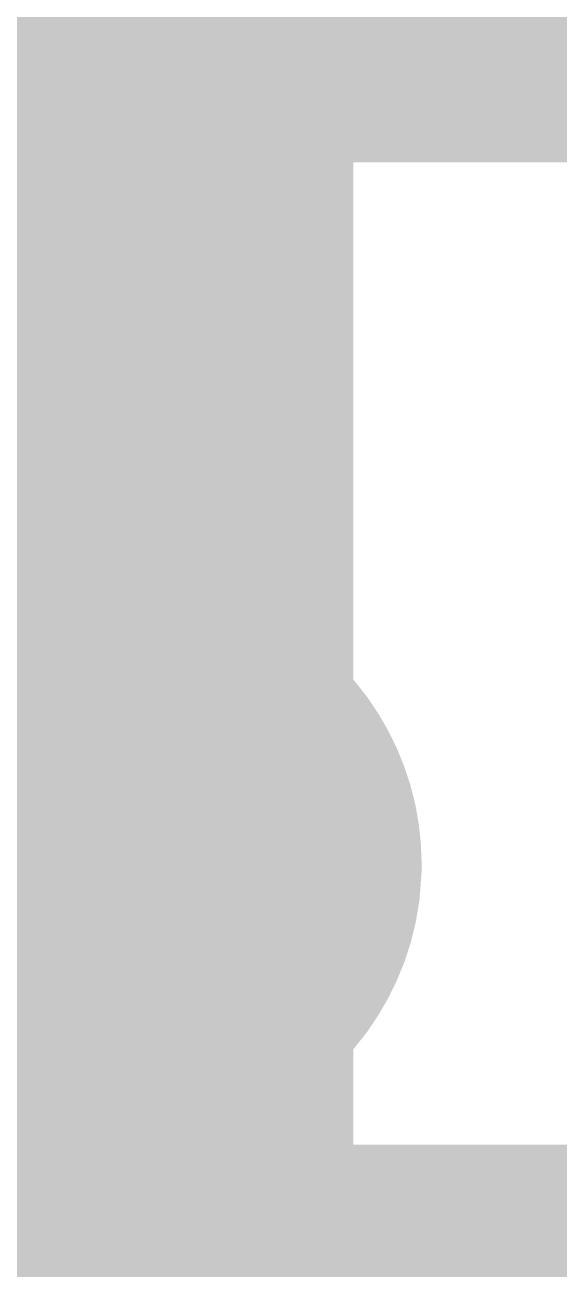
# Model space of a CAD drawing. Header units: millimetres. Extents: x -0.7 to 17.2, y -0.7 to 12.5.
# Drawn here: x 7.879 to 8.8, y 9.045 to 11.192 of the extents above; entities that cross this region are included whole.
import ezdxf

# ---------------------------------------------------------------- set-up
doc = ezdxf.new("R2010")
doc.units = ezdxf.units.MM
for name, color, linetype in [('EQUIPMENT', 7, 'Continuous'), ('FITTINGS', 7, 'Continuous'), ('FRAME', 7, 'Continuous'), ('TEXT', 7, 'Continuous'), ('TITLE', 7, 'Continuous')]:
    doc.layers.add(name, color=color, linetype=linetype)

msp = doc.modelspace()

# ---------------------------------------------------------------- linework, layer by layer
at = {"color": 7, "lineweight": 0, "const_width": 1}
msp.add_lwpolyline([(0, 11.6929), (7.9453, 11.6929), (7.9453, 9.5695), (0, 9.5695), (0, 11.6929)], dxfattribs=at)
at = {"layer": 'EQUIPMENT', "color": 7, "lineweight": 0, "const_width": 0.9905}
msp.add_lwpolyline([(7.2103, 8.4901), (8.9335, 8.4901), (8.9335, 8.7643), (7.2103, 8.7643), (7.2103, 8.4901), (7.2103, 8.4901)], dxfattribs=at)
at = {"layer": 'FITTINGS', "color": 7, "lineweight": 0, "const_width": 0.7075}
for points in [[(8.209, 9.7434), (8.2086, 9.753), (8.2076, 9.7625), (8.206, 9.7719), (8.2037, 9.7812), (8.2007, 9.7903), (8.1971, 9.7992), (8.1929, 9.8078), (8.1881, 9.8161), (8.1828, 9.824), (8.1769, 9.8315), (8.1705, 9.8386), (8.1636, 9.8453), (8.1563, 9.8514), (8.1485, 9.8571), (8.1404, 9.8621), (8.132, 9.8666), (8.1232, 9.8705), (8.1143, 9.8738), (8.1051, 9.8764), (8.0957, 9.8784), (8.0862, 9.8797), (8.0767, 9.8804), (8.0671, 9.8804), (8.0576, 9.8797), (8.0481, 9.8784), (8.0387, 9.8764), (8.0295, 9.8738), (8.0205, 9.8705), (8.0118, 9.8666), (8.0034, 9.8621), (7.9952, 9.8571), (7.9875, 9.8514), (7.9802, 9.8453), (7.9733, 9.8386), (7.9669, 9.8315), (7.961, 9.824), (7.9556, 9.8161), (7.9509, 9.8078), (7.9467, 9.7992), (7.9431, 9.7903), (7.9401, 9.7812), (7.9378, 9.7719), (7.9361, 9.7625), (7.9351, 9.753), (7.9348, 9.7434), (7.9351, 9.7339), (7.9361, 9.7243), (7.9378, 9.7149), (7.9401, 9.7056), (7.9431, 9.6965), (7.9467, 9.6877), (7.9509, 9.6791), (7.9556, 9.6708), (7.961, 9.6628), (7.9669, 9.6553), (7.9733, 9.6482), (7.9802, 9.6415), (7.9875, 9.6354), (7.9952, 9.6298), (8.0034, 9.6247), (8.0118, 9.6202), (8.0205, 9.6163), (8.0295, 9.613), (8.0387, 9.6104), (8.0481, 9.6084), (8.0576, 9.6071), (8.0671, 9.6064), (8.0767, 9.6064), (8.0862, 9.6071), (8.0957, 9.6084), (8.1051, 9.6104), (8.1143, 9.613), (8.1232, 9.6163), (8.132, 9.6202), (8.1404, 9.6247), (8.1485, 9.6298), (8.1563, 9.6354), (8.1636, 9.6415), (8.1705, 9.6482), (8.1769, 9.6553), (8.1828, 9.6628), (8.1881, 9.6708), (8.1929, 9.6791), (8.1971, 9.6877), (8.2007, 9.6965), (8.2037, 9.7056), (8.206, 9.7149), (8.2076, 9.7243), (8.209, 9.7434)], [(8.0719, 8.7643), (8.0719, 9.6259)]]:
    msp.add_lwpolyline(points, dxfattribs=at)
at = {"layer": 'FRAME', "color": 7, "lineweight": 0}
for points, const_width in [([(0.043, 0.0304), (16.4924, 0.0304), (16.4924, 11.6625), (0.043, 11.6625), (0.043, 0.0304), (0.043, 0.0304)], 1.415), ([(0.2388, 0.2262), (16.2966, 0.2262), (16.2966, 11.4667), (0.2388, 11.4667), (0.2388, 0.2262), (0.2388, 0.2262)], 0.7075)]:
    msp.add_lwpolyline(points, dxfattribs=dict(at, const_width=const_width))
at = {"layer": 'TEXT', "color": 7, "lineweight": 0, "const_width": 0.0000000392}
for points in [[(7.9406, 10.7811), (7.9511, 10.7811), (7.9261, 10.7529), (7.9532, 10.7225), (7.9421, 10.7225), (7.9156, 10.7523), (7.9156, 10.7225), (7.906, 10.7225), (7.906, 10.7811), (7.9156, 10.7811), (7.9156, 10.7527), (7.9406, 10.7811)], [(7.9917, 10.7822), (7.9917, 10.7822), (7.9984, 10.7814), (8.0042, 10.7788), (8.0091, 10.7747), (8.0091, 10.7747), (8.0127, 10.7688), (8.015, 10.7612), (8.0157, 10.7519), (8.0157, 10.7519), (8.015, 10.7428), (8.0127, 10.7352), (8.0091, 10.7292), (8.0091, 10.7292), (8.0042, 10.7249), (7.9983, 10.7223), (7.9915, 10.7215), (7.9915, 10.7215), (7.9873, 10.7217), (7.9836, 10.7226), (7.9803, 10.724), (7.9803, 10.724), (7.9776, 10.7258), (7.9753, 10.7278), (7.9734, 10.73), (7.9728, 10.73), (7.9728, 10.73), (7.9729, 10.7286), (7.973, 10.7271), (7.9732, 10.7253), (7.9732, 10.7253), (7.9733, 10.7235), (7.9734, 10.7218), (7.9734, 10.7204), (7.9734, 10.6963), (7.9638, 10.6963), (7.9638, 10.7811), (7.9717, 10.7811), (7.973, 10.7731), (7.9734, 10.7731), (7.9734, 10.7731), (7.9753, 10.7755), (7.9776, 10.7777), (7.9803, 10.7796), (7.9803, 10.7796), (7.9834, 10.781), (7.9872, 10.7819), (7.9917, 10.7822)], [(8.0532, 10.7821), (8.0532, 10.7821), (8.0597, 10.7816), (8.065, 10.78), (8.069, 10.7774), (8.069, 10.7774), (8.0718, 10.7736), (8.0736, 10.7687), (8.0741, 10.7624), (8.0741, 10.7226), (8.0671, 10.7226), (8.0653, 10.7309), (8.0648, 10.7309), (8.0648, 10.7309), (8.0623, 10.7279), (8.0596, 10.7256), (8.0568, 10.7238), (8.0568, 10.7238), (8.0537, 10.7225), (8.0498, 10.7217), (8.0452, 10.7215), (8.0452, 10.7215), (8.0402, 10.7219), (8.0358, 10.7233), (8.032, 10.7257), (8.032, 10.7257), (8.029, 10.729), (8.0273, 10.7334), (8.0267, 10.7388), (8.0267, 10.7388), (8.0275, 10.7442), (8.0298, 10.7487), (8.0336, 10.7523), (8.0336, 10.7523), (8.039, 10.755), (8.0461, 10.7567), (8.0548, 10.7575), (8.0647, 10.7578), (8.0647, 10.7613), (8.0647, 10.7613), (8.0644, 10.7657), (8.0633, 10.7691), (8.0616, 10.7715), (8.0616, 10.7715), (8.0592, 10.7731), (8.0562, 10.774), (8.0526, 10.7743), (8.0526, 10.7743), (8.0496, 10.7742), (8.0467, 10.7737), (8.0439, 10.773), (8.0439, 10.773), (8.0412, 10.772), (8.0386, 10.771), (8.0361, 10.7698), (8.0332, 10.7771), (8.0332, 10.7771), (8.0359, 10.7784), (8.0389, 10.7796), (8.0422, 10.7806), (8.0422, 10.7806), (8.0458, 10.7814), (8.0494, 10.7819), (8.0532, 10.7821)], [(8.1158, 10.7215), (8.1158, 10.7215), (8.1108, 10.7218), (8.1062, 10.7229), (8.1019, 10.7246), (8.1019, 10.7246), (8.0982, 10.7271), (8.095, 10.7304), (8.0924, 10.7345), (8.0924, 10.7345), (8.0905, 10.7393), (8.0894, 10.745), (8.089, 10.7515), (8.089, 10.7515), (8.0894, 10.7583), (8.0906, 10.7641), (8.0926, 10.7691), (8.0926, 10.7691), (8.0953, 10.7732), (8.0985, 10.7765), (8.1024, 10.779), (8.1024, 10.779), (8.1067, 10.7808), (8.1114, 10.7819), (8.1164, 10.7822), (8.1164, 10.7822), (8.1194, 10.7821), (8.1222, 10.7818), (8.125, 10.7813), (8.125, 10.7813), (8.1276, 10.7806), (8.1299, 10.7799), (8.1318, 10.779), (8.1289, 10.7711), (8.1289, 10.7711), (8.127, 10.7717), (8.125, 10.7723), (8.1228, 10.7729), (8.1228, 10.7729), (8.1205, 10.7734), (8.1183, 10.7737), (8.1162, 10.7738), (8.1162, 10.7738), (8.1066, 10.7713), (8.1009, 10.7639), (8.0989, 10.7516), (8.0989, 10.7516), (8.0994, 10.7451), (8.1008, 10.7397), (8.1031, 10.7354), (8.1031, 10.7354), (8.1064, 10.7323), (8.1106, 10.7304), (8.1157, 10.7298), (8.1157, 10.7298), (8.1187, 10.7299), (8.1215, 10.7302), (8.1241, 10.7308), (8.1241, 10.7308), (8.1265, 10.7315), (8.1287, 10.7323), (8.1308, 10.7332), (8.1308, 10.7246), (8.1308, 10.7246), (8.1288, 10.7237), (8.1266, 10.7229), (8.1243, 10.7223), (8.1243, 10.7223), (8.1218, 10.7218), (8.1189, 10.7216), (8.1158, 10.7215)], [(8.1793, 10.7811), (8.1898, 10.7811), (8.1648, 10.7529), (8.1919, 10.7225), (8.1808, 10.7225), (8.1543, 10.7523), (8.1543, 10.7225), (8.1447, 10.7225), (8.1447, 10.7811), (8.1543, 10.7811), (8.1543, 10.7527), (8.1793, 10.7811)], [(8.2534, 10.7519), (8.2534, 10.7519), (8.2526, 10.743), (8.2501, 10.7355), (8.246, 10.7294), (8.246, 10.7294), (8.2405, 10.725), (8.2339, 10.7223), (8.2261, 10.7215), (8.2261, 10.7215), (8.2211, 10.7219), (8.2165, 10.723), (8.2123, 10.725), (8.2123, 10.725), (8.2085, 10.7277), (8.2053, 10.7312), (8.2027, 10.7354), (8.2027, 10.7354), (8.2008, 10.7403), (8.1996, 10.7458), (8.1992, 10.7519), (8.1992, 10.7519), (8.2, 10.7609), (8.2025, 10.7683), (8.2065, 10.7743), (8.2065, 10.7743), (8.212, 10.7787), (8.2186, 10.7813), (8.2264, 10.7822), (8.2264, 10.7822), (8.2315, 10.7818), (8.2362, 10.7806), (8.2405, 10.7786), (8.2405, 10.7786), (8.2442, 10.7759), (8.2474, 10.7725), (8.25, 10.7684), (8.25, 10.7684), (8.2519, 10.7636), (8.253, 10.7581), (8.2534, 10.7519)], [(8.3181, 10.7811), (8.3181, 10.7225), (8.3085, 10.7225), (8.3085, 10.7729), (8.2782, 10.7729), (8.2782, 10.7225), (8.2686, 10.7225), (8.2686, 10.7811), (8.3181, 10.7811)], [(8.3276, 10.7811), (8.3379, 10.7811), (8.3505, 10.7478), (8.3505, 10.7478), (8.3516, 10.7449), (8.3526, 10.7421), (8.3535, 10.7394), (8.3535, 10.7394), (8.3543, 10.7368), (8.3549, 10.7343), (8.3554, 10.7318), (8.3559, 10.7318), (8.3559, 10.7318), (8.3564, 10.7338), (8.3571, 10.7362), (8.358, 10.739), (8.358, 10.739), (8.3589, 10.7419), (8.3599, 10.7449), (8.3609, 10.7479), (8.3728, 10.7811), (8.3832, 10.7811), (8.358, 10.7145), (8.358, 10.7145), (8.3557, 10.7093), (8.3531, 10.7049), (8.35, 10.7012), (8.35, 10.7012), (8.3464, 10.6985), (8.3419, 10.6969), (8.3367, 10.6963), (8.3367, 10.6963), (8.335, 10.6964), (8.3335, 10.6965), (8.3321, 10.6966), (8.3321, 10.6966), (8.3308, 10.6968), (8.3297, 10.697), (8.3287, 10.6972), (8.3287, 10.7049), (8.3287, 10.7049), (8.3295, 10.7047), (8.3305, 10.7046), (8.3316, 10.7044), (8.3316, 10.7044), (8.3327, 10.7043), (8.3339, 10.7042), (8.3351, 10.7042), (8.3351, 10.7042), (8.3383, 10.7045), (8.341, 10.7055), (8.3433, 10.707), (8.3433, 10.707), (8.3452, 10.7091), (8.3468, 10.7117), (8.3481, 10.7146), (8.3512, 10.7223), (8.3276, 10.7811)], [(8.4371, 10.7225), (8.4273, 10.7225), (8.4273, 10.7731), (8.4101, 10.7731), (8.4101, 10.7731), (8.409, 10.7616), (8.4077, 10.7517), (8.4061, 10.7434), (8.4061, 10.7434), (8.4043, 10.7365), (8.4021, 10.731), (8.3995, 10.7269), (8.3995, 10.7269), (8.3965, 10.7241), (8.393, 10.7224), (8.389, 10.7218), (8.389, 10.7218), (8.388, 10.7218), (8.3871, 10.7219), (8.3862, 10.7219), (8.3862, 10.7219), (8.3853, 10.7221), (8.3846, 10.7223), (8.384, 10.7225), (8.384, 10.7298), (8.384, 10.7298), (8.3844, 10.7296), (8.3849, 10.7295), (8.3854, 10.7294), (8.3854, 10.7294), (8.3859, 10.7294), (8.3864, 10.7293), (8.3869, 10.7293), (8.3869, 10.7293), (8.3906, 10.7307), (8.3937, 10.7349), (8.3964, 10.7419), (8.3964, 10.7419), (8.3985, 10.7518), (8.4003, 10.7649), (8.4018, 10.7811), (8.4371, 10.7811), (8.4371, 10.7225)], [(8.4826, 10.7571), (8.4826, 10.7571), (8.4953, 10.7552), (8.5029, 10.7497), (8.5054, 10.7405), (8.5054, 10.7405), (8.5048, 10.7354), (8.503, 10.731), (8.4999, 10.7274), (8.4999, 10.7274), (8.4954, 10.7247), (8.4895, 10.7231), (8.4822, 10.7225), (8.4556, 10.7225), (8.4556, 10.7811), (8.4652, 10.7811), (8.4652, 10.7571), (8.4826, 10.7571)], [(8.5609, 10.773), (8.5418, 10.773), (8.5418, 10.7225), (8.5323, 10.7225), (8.5323, 10.773), (8.5134, 10.773), (8.5134, 10.7811), (8.5609, 10.7811), (8.5609, 10.773)], [(8.7895, 10.7519), (8.7895, 10.7519), (8.7887, 10.743), (8.7862, 10.7355), (8.7821, 10.7294), (8.7821, 10.7294), (8.7766, 10.725), (8.77, 10.7223), (8.7622, 10.7215), (8.7622, 10.7215), (8.7572, 10.7219), (8.7526, 10.723), (8.7484, 10.725), (8.7484, 10.725), (8.7446, 10.7277), (8.7414, 10.7312), (8.7388, 10.7354), (8.7388, 10.7354), (8.7369, 10.7403), (8.7357, 10.7458), (8.7353, 10.7519), (8.7353, 10.7519), (8.7361, 10.7609), (8.7386, 10.7683), (8.7426, 10.7743), (8.7426, 10.7743), (8.7481, 10.7787), (8.7547, 10.7813), (8.7625, 10.7822), (8.7625, 10.7822), (8.7676, 10.7818), (8.7723, 10.7806), (8.7765, 10.7786), (8.7765, 10.7786), (8.7803, 10.7759), (8.7835, 10.7725), (8.786, 10.7684), (8.786, 10.7684), (8.788, 10.7636), (8.7891, 10.7581), (8.7895, 10.7519)], [(7.9899, 10.7741), (7.9845, 10.7736), (7.9803, 10.7719), (7.9773, 10.7691), (7.9773, 10.7691), (7.9752, 10.7652), (7.9739, 10.7601), (7.9734, 10.7538), (7.9734, 10.7519), (7.9734, 10.7519), (7.9738, 10.7453), (7.975, 10.7397), (7.977, 10.7353), (7.977, 10.7353), (7.98, 10.732), (7.9844, 10.7301), (7.9901, 10.7294), (7.9901, 10.7294), (7.9935, 10.7298), (7.9964, 10.7307), (7.9989, 10.7324), (7.9989, 10.7324), (8.001, 10.7346), (8.0027, 10.7373), (8.0041, 10.7404), (8.0041, 10.7404), (8.005, 10.744), (8.0056, 10.7478), (8.0058, 10.752), (8.0058, 10.752), (8.0053, 10.7583), (8.004, 10.7637), (8.0019, 10.7681), (8.0019, 10.7681), (7.9988, 10.7714), (7.9948, 10.7734), (7.9899, 10.7741)], [(8.2092, 10.7519), (8.2096, 10.7455), (8.211, 10.74), (8.2133, 10.7355), (8.2133, 10.7355), (8.2165, 10.7321), (8.2209, 10.7301), (8.2263, 10.7294), (8.2263, 10.7294), (8.2317, 10.7301), (8.236, 10.7321), (8.2393, 10.7355), (8.2393, 10.7355), (8.2416, 10.74), (8.243, 10.7455), (8.2435, 10.7519), (8.2435, 10.7519), (8.243, 10.7584), (8.2416, 10.7638), (8.2393, 10.7682), (8.2393, 10.7682), (8.236, 10.7715), (8.2316, 10.7735), (8.2262, 10.7741), (8.2262, 10.7741), (8.2208, 10.7735), (8.2164, 10.7715), (8.2132, 10.7682), (8.2132, 10.7682), (8.211, 10.7638), (8.2096, 10.7584), (8.2092, 10.7519)], [(8.7452, 10.7519), (8.7457, 10.7455), (8.7471, 10.74), (8.7493, 10.7355), (8.7493, 10.7355), (8.7526, 10.7321), (8.757, 10.7301), (8.7624, 10.7294), (8.7624, 10.7294), (8.7678, 10.7301), (8.7721, 10.7321), (8.7754, 10.7355), (8.7754, 10.7355), (8.7777, 10.74), (8.7791, 10.7455), (8.7795, 10.7519), (8.7795, 10.7519), (8.7791, 10.7584), (8.7777, 10.7638), (8.7754, 10.7682), (8.7754, 10.7682), (8.7721, 10.7715), (8.7677, 10.7735), (8.7623, 10.7741), (8.7623, 10.7741), (8.7569, 10.7735), (8.7525, 10.7715), (8.7493, 10.7682), (8.7493, 10.7682), (8.747, 10.7638), (8.7457, 10.7584), (8.7452, 10.7519)], [(8.056, 10.7508), (8.0495, 10.7503), (8.0444, 10.7491), (8.0409, 10.7473), (8.0409, 10.7473), (8.0385, 10.745), (8.0371, 10.7422), (8.0367, 10.7387), (8.0367, 10.7387), (8.037, 10.7357), (8.038, 10.7333), (8.0397, 10.7315), (8.0397, 10.7315), (8.0419, 10.7302), (8.0444, 10.7295), (8.0474, 10.7292), (8.0474, 10.7292), (8.052, 10.7297), (8.0562, 10.731), (8.0597, 10.7333), (8.0597, 10.7333), (8.0624, 10.7365), (8.0641, 10.7407), (8.0646, 10.7459), (8.0646, 10.7512), (8.056, 10.7508)], [(8.4958, 10.7399), (8.4954, 10.7431), (8.4941, 10.7455), (8.4921, 10.7472), (8.4921, 10.7472), (8.4892, 10.7482), (8.4857, 10.7489), (8.4815, 10.7491), (8.4652, 10.7491), (8.4652, 10.7303), (8.4817, 10.7303), (8.4817, 10.7303), (8.4856, 10.7305), (8.4889, 10.7313), (8.4918, 10.7325), (8.4918, 10.7325), (8.494, 10.7343), (8.4954, 10.7368), (8.4958, 10.7399)], [(8.596, 10.7476), (8.596, 10.7561), (8.6965, 10.7561), (8.6965, 10.7476), (8.596, 10.7476)], [(8.1184, 10.1007), (8.1002, 10.1007), (8.1002, 10.0724), (8.0854, 10.0724), (8.0854, 10.1007), (8.0256, 10.1007), (8.0256, 10.1138), (8.0843, 10.1979), (8.1002, 10.1979), (8.1002, 10.1145), (8.1184, 10.1145), (8.1184, 10.1007)], [(8.0854, 10.1539), (8.0854, 10.1596), (8.0855, 10.1648), (8.0857, 10.1693), (8.0857, 10.1693), (8.0859, 10.1735), (8.0861, 10.1776), (8.0862, 10.1815), (8.0855, 10.1815), (8.0855, 10.1815), (8.0845, 10.1792), (8.0833, 10.1768), (8.082, 10.1743), (8.082, 10.1743), (8.0806, 10.1719), (8.0793, 10.1697), (8.078, 10.1679), (8.0406, 10.1145), (8.0853, 10.1145), (8.0854, 10.1539)]]:
    msp.add_lwpolyline(points, dxfattribs=at)
at = {"layer": 'TITLE', "color": 7, "lineweight": 0, "const_width": 0.0000000392}
for points in [[(7.9551, 10.9928), (7.9345, 10.9928), (7.9345, 11.1385), (7.8833, 11.1385), (7.8833, 11.1566), (8.0061, 11.1566), (8.0061, 11.1385), (7.9551, 11.1385), (7.9551, 10.9928)], [(8.1336, 10.9928), (8.1139, 11.0435), (8.049, 11.0435), (8.0295, 10.9928), (8.0086, 10.9928), (8.0726, 11.1573), (8.0912, 11.1573), (8.155, 10.9928), (8.1336, 10.9928)], [(8.3027, 10.9928), (8.2821, 10.9928), (8.2821, 11.0692), (8.1981, 11.0692), (8.1981, 10.9928), (8.1774, 10.9928), (8.1774, 11.1566), (8.1981, 11.1566), (8.1981, 11.0873), (8.2821, 11.0873), (8.2821, 11.1566), (8.3027, 11.1566), (8.3027, 10.9928)], [(8.4904, 11.0749), (8.4904, 11.0749), (8.4894, 11.0587), (8.4866, 11.0439), (8.4818, 11.0305), (8.4818, 11.0305), (8.4751, 11.0188), (8.4667, 11.009), (8.4564, 11.0011), (8.4564, 11.0011), (8.4444, 10.9952), (8.4305, 10.9917), (8.4149, 10.9905), (8.4149, 10.9905), (8.3989, 10.9917), (8.3848, 10.9952), (8.3726, 11.0011), (8.3726, 11.0011), (8.3623, 11.009), (8.3539, 11.0189), (8.3474, 11.0307), (8.3474, 11.0307), (8.3429, 11.0441), (8.3401, 11.0589), (8.3392, 11.0752), (8.3392, 11.0752), (8.3401, 11.0913), (8.3429, 11.106), (8.3474, 11.1192), (8.3474, 11.1192), (8.3539, 11.1308), (8.3623, 11.1406), (8.3726, 11.1486), (8.3726, 11.1486), (8.3848, 11.1544), (8.399, 11.158), (8.4151, 11.1591), (8.4151, 11.1591), (8.4306, 11.158), (8.4444, 11.1545), (8.4564, 11.1487), (8.4564, 11.1487), (8.4667, 11.1408), (8.4751, 11.131), (8.4818, 11.1193), (8.4818, 11.1193), (8.4866, 11.106), (8.4894, 11.0912), (8.4904, 11.0749)], [(8.5734, 11.1566), (8.5734, 11.1566), (8.5922, 11.1556), (8.6077, 11.1526), (8.6199, 11.1475), (8.6199, 11.1475), (8.6286, 11.14), (8.6338, 11.1295), (8.6356, 11.116), (8.6356, 11.116), (8.6347, 11.1069), (8.632, 11.0989), (8.6276, 11.092), (8.6276, 11.092), (8.6214, 11.0864), (8.6137, 11.0823), (8.6044, 11.0797), (8.6044, 11.0786), (8.6044, 11.0786), (8.6111, 11.0772), (8.6173, 11.0752), (8.6231, 11.0726), (8.6231, 11.0726), (8.6283, 11.0693), (8.6327, 11.0652), (8.6363, 11.0602), (8.6363, 11.0602), (8.639, 11.0544), (8.6406, 11.0474), (8.6411, 11.0394), (8.6411, 11.0394), (8.6394, 11.0257), (8.6343, 11.0142), (8.6258, 11.0049), (8.6258, 11.0049), (8.6144, 10.9982), (8.6005, 10.9941), (8.5842, 10.9928), (8.5266, 10.9928), (8.5266, 11.1566), (8.5734, 11.1566)], [(8.7953, 10.9928), (8.7705, 10.9928), (8.6964, 11.0758), (8.6964, 10.9928), (8.6758, 10.9928), (8.6758, 11.1566), (8.6964, 11.1566), (8.6964, 11.0772), (8.7687, 11.1566), (8.7921, 11.1566), (8.7209, 11.077), (8.7953, 10.9928)], [(8.0893, 11.1114), (8.0888, 11.113), (8.088, 11.1152), (8.0871, 11.1181), (8.0871, 11.1181), (8.086, 11.1213), (8.085, 11.1246), (8.084, 11.128), (8.084, 11.128), (8.083, 11.1312), (8.0822, 11.1338), (8.0816, 11.136), (8.0816, 11.136), (8.0804, 11.1313), (8.0792, 11.1266), (8.0779, 11.1221), (8.0779, 11.1221), (8.0766, 11.1179), (8.0754, 11.1143), (8.0744, 11.1114), (8.0559, 11.0619), (8.1077, 11.0619), (8.0893, 11.1114)], [(8.361, 11.0749), (8.3624, 11.0558), (8.3668, 11.0395), (8.3741, 11.0262), (8.3741, 11.0262), (8.3844, 11.0163), (8.398, 11.0104), (8.4149, 11.0084), (8.4149, 11.0084), (8.4319, 11.0104), (8.4455, 11.0163), (8.4557, 11.0262), (8.4557, 11.0262), (8.4629, 11.0395), (8.4672, 11.0558), (8.4686, 11.0749), (8.4686, 11.0749), (8.4672, 11.0941), (8.4629, 11.1103), (8.4557, 11.1235), (8.4557, 11.1235), (8.4455, 11.1332), (8.432, 11.1391), (8.4151, 11.141), (8.4151, 11.141), (8.3982, 11.1391), (8.3846, 11.1332), (8.3742, 11.1235), (8.3742, 11.1235), (8.3669, 11.1103), (8.3625, 11.0941), (8.361, 11.0749)], [(8.5776, 11.0869), (8.5901, 11.0876), (8.5998, 11.0899), (8.6065, 11.0936), (8.6065, 11.0936), (8.6108, 11.0989), (8.6134, 11.1055), (8.6143, 11.1137), (8.6143, 11.1137), (8.6132, 11.1219), (8.61, 11.1283), (8.6047, 11.1331), (8.6047, 11.1331), (8.5971, 11.1363), (8.587, 11.1383), (8.5743, 11.1389), (8.5473, 11.1389), (8.5473, 11.0868), (8.5776, 11.0869)], [(8.5473, 11.0102), (8.5803, 11.0102), (8.5803, 11.0102), (8.5934, 11.0112), (8.6034, 11.014), (8.6106, 11.0187), (8.6106, 11.0187), (8.6153, 11.025), (8.6181, 11.0324), (8.6191, 11.041), (8.6191, 11.041), (8.6181, 11.049), (8.6152, 11.0559), (8.6103, 11.0617), (8.6103, 11.0617), (8.6028, 11.0661), (8.5923, 11.0688), (8.5787, 11.0696), (8.5473, 11.0696)]]:
    msp.add_lwpolyline(points, dxfattribs=at)

doc.saveas('drawing.dxf')
